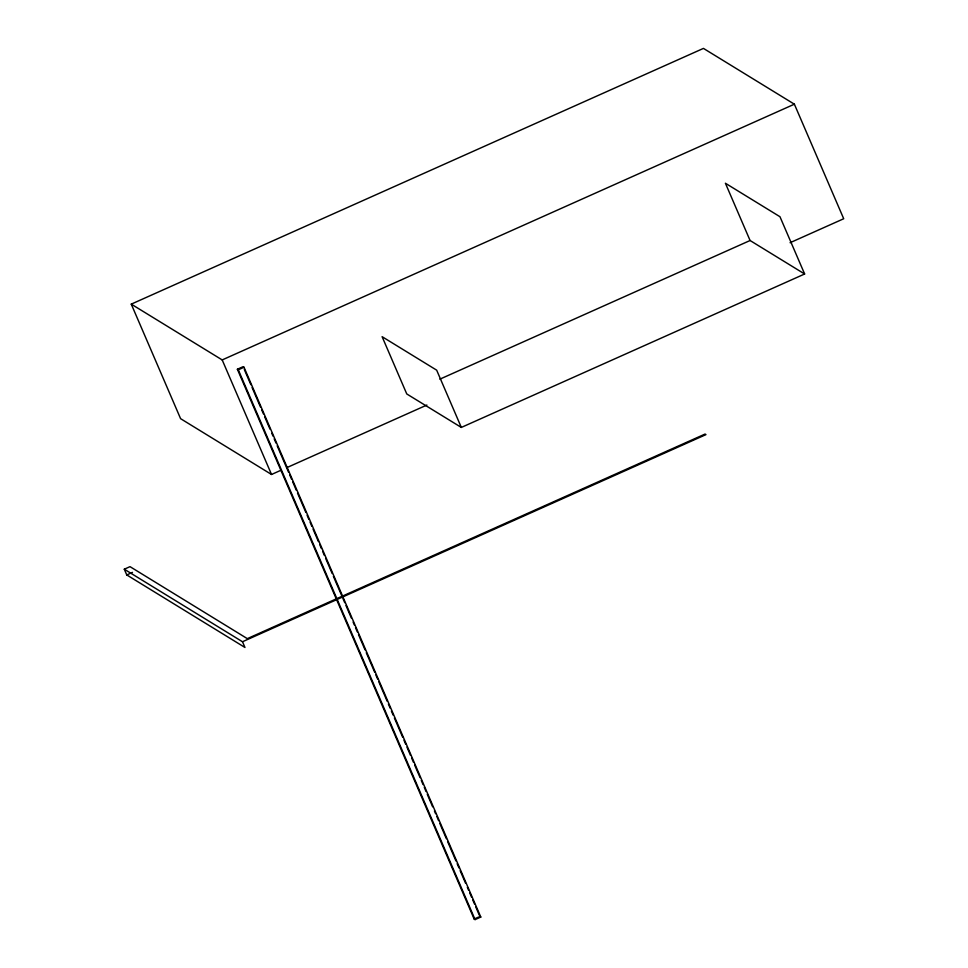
<?xml version="1.0" encoding="UTF-8"?>
<svg xmlns="http://www.w3.org/2000/svg" width="968" height="968" viewBox="0 0 968 968"><rect width="100%" height="100%" fill="white"/><g stroke="black" fill="none" stroke-linecap="round" stroke-linejoin="round"><path stroke-width="1.45" d="M281.156 470.17L271.524 474.477L180.593 418.672L131.261 304.133L703.446 48.4L794.377 104.193L843.709 218.744L790.094 242.702M131.261 304.133L222.192 359.927L794.377 104.193M237.378 369.256L243.101 366.69L244.009 367.247L480.793 917.047L475.07 919.6L474.163 919.043L237.378 369.256L238.297 369.812L475.07 919.6M238.297 369.812L244.009 367.247M439.859 379.166L750.079 240.512L804.638 273.992L461.325 427.433L406.766 393.952L382.106 336.683L436.665 370.163L461.325 427.433M286.649 467.713L426.888 405.035M124.291 569.208L130.014 566.655L247.312 638.638L705.067 434.051L705.975 434.608L242.496 641.748L124.291 569.208L126.76 574.931L244.964 647.471L242.496 641.748M126.76 574.931L132.483 572.378M474.163 919.043L478.736 916.999M479.886 916.49L480.793 917.047M804.638 273.992L779.966 216.723L725.407 183.242L750.079 240.512M244.299 369.474L250.881 384.744M252.079 387.515L260.44 406.959M261.638 409.73L263.429 413.893M264.627 416.676L270.012 429.175M271.802 433.337L273 436.108M274.198 438.891L275.989 443.054M277.187 445.825L288.549 472.202M289.747 474.986L291.537 479.148M292.735 481.931L296.317 490.256M297.515 493.039L305.888 512.471M307.086 515.242L308.877 519.417M310.075 522.188L311.865 526.35M313.063 529.133L318.448 541.632M319.634 544.403L321.436 548.566M322.634 551.349L324.425 555.511M325.623 558.282L332.193 573.564M333.391 576.335L341.764 595.768M342.962 598.551L344.753 602.713M345.951 605.496L351.324 617.983M353.126 622.146L354.324 624.929M355.51 627.7L357.313 631.874M358.499 634.645L365.081 649.915M366.279 652.698L374.652 672.131M375.838 674.914L377.641 679.076M378.839 681.847L387.2 701.292M388.398 704.063L390.189 708.225M391.387 711.008L393.177 715.17M394.375 717.953L402.749 737.386M403.946 740.157L405.737 744.332M406.935 747.102L410.529 755.439M411.715 758.21L413.517 762.373M414.703 765.156L420.088 777.643M421.286 780.426L423.076 784.588M424.274 787.371L426.065 791.534M427.263 794.305L432.648 806.804M434.438 810.966L435.636 813.749M436.834 816.52L438.625 820.683M439.823 823.465L446.393 838.736M447.591 841.519L455.964 860.951M457.162 863.722L458.953 867.897M460.151 870.668L465.535 883.167M467.326 887.329L468.524 890.1M469.722 892.883L471.513 897.046M472.711 899.829L474.501 903.991M475.699 906.762L479.281 915.099M222.192 359.927L271.524 474.477"/></g></svg>
